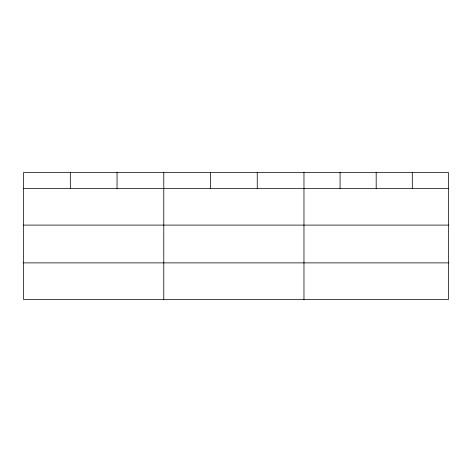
<?xml version="1.0" encoding="UTF-8"?>
<svg xmlns="http://www.w3.org/2000/svg" width="472" height="472" viewBox="0 0 472 472"><rect width="100%" height="100%" fill="white"/><g stroke="black" fill="none" stroke-linecap="round" stroke-linejoin="round"><path stroke-width="0.71" d="M448.4 225.097L448.4 172.457L23.6 172.457L23.6 299.543L448.4 299.543L448.4 225.097L23.6 225.097M23.6 188.428L448.4 188.428M23.6 262.88L448.4 262.88M412.292 172.457L412.292 188.428M376.184 172.457L376.184 188.428M340.076 172.457L340.076 188.428M303.968 172.457L303.968 299.543M257.24 172.457L257.24 188.428M210.512 172.457L210.512 188.428M163.784 172.457L163.784 299.543M117.056 172.457L117.056 188.428M70.328 172.457L70.328 188.428"/></g></svg>
